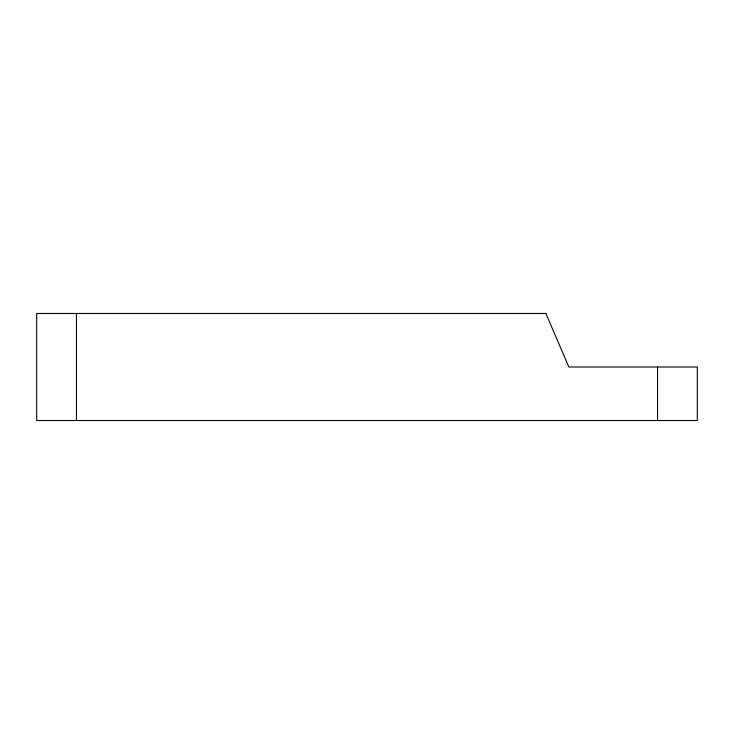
<?xml version="1.0" encoding="UTF-8"?>
<svg xmlns="http://www.w3.org/2000/svg" width="734" height="734" viewBox="0 0 734 734"><rect width="100%" height="100%" fill="white"/><g stroke="black" fill="none" stroke-linecap="round" stroke-linejoin="round"><path stroke-width="1.1" d="M657.545 367L657.545 420.518M76.455 313.482L76.455 420.518M545.913 313.482L36.7 313.482L36.7 420.518L697.3 420.518L697.3 367L568.85 367L545.913 313.482"/></g></svg>
